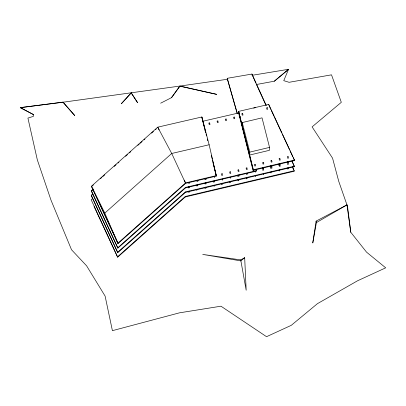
<?xml version="1.0" encoding="UTF-8"?>
<svg xmlns="http://www.w3.org/2000/svg" width="406" height="406" viewBox="0 0 406 406"><rect width="100%" height="100%" fill="white"/><g stroke="black" fill="none" stroke-linecap="round" stroke-linejoin="round"><path stroke-width="0.61" d="M292.061 161.03L294.452 166.678L185.39 192.424L117.77 252.664L91.284 195.712L91.294 195.23L92.71 193.966M256.633 169.49L256.592 171.109L185.501 187.892L117.882 248.137L91.391 191.18L91.406 190.698L93.299 189.013M91.502 186.653L91.517 186.166L157.736 127.169L201.873 116.969L209.141 144.754L216.322 176.113L185.613 183.36L117.994 243.605L91.502 186.653L93.395 184.963M292.487 166.709L294.34 171.21L185.278 196.956L117.659 257.196L91.183 199.757L92.604 198.493M117.77 252.664L91.294 195.23M117.882 248.137L91.406 190.698M117.994 243.605L104.799 213.099L91.517 186.166L118.004 243.118L185.623 182.878L216.332 175.625L212.566 160.35M185.278 196.956L185.288 196.468L294.35 170.723M185.39 192.424L185.4 191.936L294.462 166.191M185.501 187.892L185.512 187.405L256.607 170.627M185.613 183.36L171.718 153.478L157.736 127.169L159.132 129.956M188.587 192.429L188.617 191.17M188.694 188.014L188.724 186.755M188.805 183.603L188.836 182.34M189.379 192.241L189.409 190.982M189.485 187.831L189.516 186.567M189.592 183.416L189.622 182.157M196.829 190.485L196.859 189.221M196.935 186.07L196.966 184.811M197.042 181.66L197.072 180.396M197.727 185.882L197.758 184.623M197.834 181.472L197.864 180.208M201.863 117.451L201.873 116.969L205.791 132.853M204.868 179.437L204.898 178.173M205.066 188.536L205.096 187.278M205.177 184.126L205.208 182.862M205.284 179.711L205.314 178.452M205.857 188.354L205.888 187.09M205.969 183.938L205.999 182.68M206.075 179.523L206.106 178.264M221.544 184.745L221.575 183.517M222.336 184.557L222.366 183.329M222.442 180.259L222.473 179.031M266.25 105.453L251.938 74.065L227.203 78.312L237.099 113.213M229.786 182.801L229.816 181.573M230.578 182.614L230.608 181.386M230.679 178.315L230.709 177.087M238.652 111.381L238.616 113.01L253.308 171.403L253.349 169.784L238.652 111.381L268.747 104.408L294.604 160.527L253.339 170.271L238.642 111.863M237.713 176.25L237.743 175.022M238.028 180.858L238.053 179.63M238.129 176.559L238.16 175.331M238.814 180.67L238.845 179.442M238.921 176.371L238.967 174.529M242.27 122.556L242.199 125.469L249.71 155.021L269.472 150.306L269.543 147.393L262.032 117.847L242.27 122.556L249.781 152.108L249.71 155.021M246.264 178.909L246.295 177.681M246.371 174.61L246.401 173.382M247.056 178.726L247.087 177.498M247.163 174.428L247.193 173.2M251.938 74.065L255.831 83.113M255.298 176.666L255.328 175.397M255.41 172.23L255.44 170.967M262.469 168.937L262.499 167.668M262.855 170.474L262.921 167.942M263.54 174.717L263.57 173.453M263.646 170.287L263.712 167.754M268.731 104.895L268.747 104.408M270.68 168.257L270.741 165.724M270.99 172.961L271.02 171.692M271.096 168.526L271.157 165.993M271.888 168.343L271.964 165.176M278.922 165.684L278.968 163.78M279.211 171.017L279.242 169.754M279.318 166.587L279.379 164.054M280.11 166.404L280.17 163.872M287.433 169.079L287.463 167.81M287.539 164.648L287.615 161.481M288.224 168.896L288.255 167.627M288.331 164.46L288.392 161.928M213.449 182.299L213.485 181.056M214.114 186.461L214.15 185.217M214.241 182.111L214.277 180.868M214.368 177.762L214.404 176.524M33.607 114.659L20.3 107.641L33.607 114.659L33.378 116.36L27.918 118.08L37.332 159.878L51.034 200.239L71.527 249.756L86.61 265.834L105.108 296.091L112.406 330.662L179.518 312.823L220.971 306.2L266.544 336.691L291.264 325.333L317.436 303.663L357.519 280.8L385.7 267.823L366.532 252.136L350.774 232.252L346.963 204.893L338.746 181.34L332.565 158.178L312.102 126.875L341.309 102.312L331.514 74.831L289.087 82.296L283.758 80.667L288.539 69.309L252.009 75.318M316.112 221.118L312.767 243.006L316.396 222.589L316.112 221.118L346.963 204.893L347.455 205.852L350.774 232.252M160.644 103.195L171.53 97.633L179.817 86.077L227.832 79.211M171.53 97.633L179.929 86.158L216.677 94.359L179.817 86.077L63.016 102.226L20.3 107.641L62.966 102.129L74.724 115.532L62.966 102.129M131.25 92.857L121.333 103.743L131.25 92.857L137.568 102.647L131.255 92.999M100.49 178.645L101.911 177.381M102.855 176.539L104.748 174.854M114.208 166.424L116.101 164.74M117.994 163.055L118.938 162.207M125.561 156.31L127.454 154.625M129.347 152.94L130.762 151.677M137.857 145.353L139.278 144.089M140.222 143.247L142.115 141.562M144.008 139.877L144.952 139.03M151.575 133.132L153.468 131.448M155.361 129.763L156.305 128.92M91.391 191.18L93.284 189.495M91.284 195.712L92.7 194.449M104.799 213.099L171.718 153.478L209.141 144.754M117.892 247.65L185.512 187.405M117.781 252.182L185.4 191.936M117.669 256.714L185.288 196.468M256.293 84.544L274.344 81.2L288.539 69.309M274.344 81.2L288.575 69.34M244.681 257.693L240.809 260.885L202.675 254.405L240.722 259.911L244.681 257.693L246.178 290.254L240.722 259.911M316.396 222.589L346.963 204.893M253.72 108.138L255.415 107.57M249.781 152.108L269.543 147.393M253.349 169.784L294.614 160.045M202.533 121.318L239.449 112.787M239.144 116.842L240.372 116.568M184.228 180.091L185.623 182.878M269 105.469L270.868 109.483M271.401 110.63L274.065 116.365M274.598 117.512L281.8 133.001M282.332 134.147L289.534 149.631M290.067 150.778L292.736 156.513M293.269 157.66L294.604 160.527M292.051 161.517L294.452 166.678M292.472 167.196L293.538 169.49M94.085 206.512L117.659 257.196M256.348 84.25L265.981 105.367M227.203 78.312L237.282 113.335M206.091 134.076L206.542 135.909M207.299 138.964L207.75 140.796M211.364 155.462L212.267 159.127M202.015 118.065L203.37 123.561M203.67 124.784L204.122 126.616M204.878 129.671L205.329 131.508M213.008 162.669L213.46 164.501M213.759 165.724L216.322 176.113M242.626 113.497L241.834 113.685L242.22 115.223L243.011 115.035L242.626 113.497M209.623 122.896L208.831 123.084L209.222 124.622L210.009 124.434L209.623 122.896M217.865 120.952L217.073 121.135L217.459 122.673L218.25 122.49L217.865 120.952M226.106 119.004L225.315 119.191L225.7 120.729L226.492 120.541L226.106 119.004M234.343 117.06L233.551 117.248L233.942 118.785L234.729 118.598L234.343 117.06M255.176 164.334L254.384 164.521L254.77 166.054L255.562 165.871L255.176 164.334M263.418 162.385L262.626 162.573L263.012 164.11L263.804 163.922L263.418 162.385M271.655 160.441L270.863 160.629L271.254 162.167L272.045 161.979L271.655 160.441M222.178 173.732L221.387 173.92L221.772 175.453L222.564 175.27L222.178 173.732M230.415 171.784L229.623 171.971L230.014 173.509L230.801 173.321L230.415 171.784M238.657 169.84L237.865 170.028L238.251 171.565L239.043 171.378L238.657 169.84M246.899 167.896L246.107 168.084L246.493 169.622L247.284 169.434L246.899 167.896M267.331 107.666L266.539 107.854L266.92 109.392L267.711 109.204L267.331 107.666M279.881 158.502L279.089 158.685L279.475 160.223L280.267 160.04L279.881 158.502M288.103 156.564L287.311 156.746L287.697 158.284L288.488 158.101L288.103 156.564"/></g></svg>
